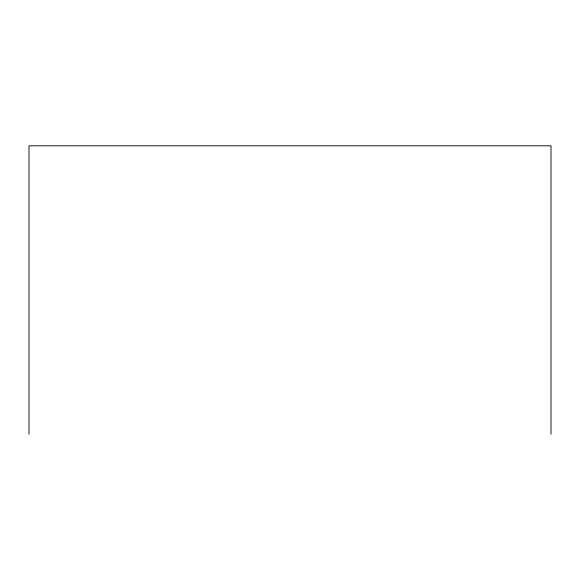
<?xml version="1.0" encoding="UTF-8"?>
<svg xmlns="http://www.w3.org/2000/svg" width="580" height="580" viewBox="0 0 580 580"><rect width="100%" height="100%" fill="white"/><g stroke="black" fill="none" stroke-linecap="round" stroke-linejoin="round"><path stroke-width="0.87" d="M551 434.202L551 145.797L29 145.797L29 434.202"/></g></svg>
